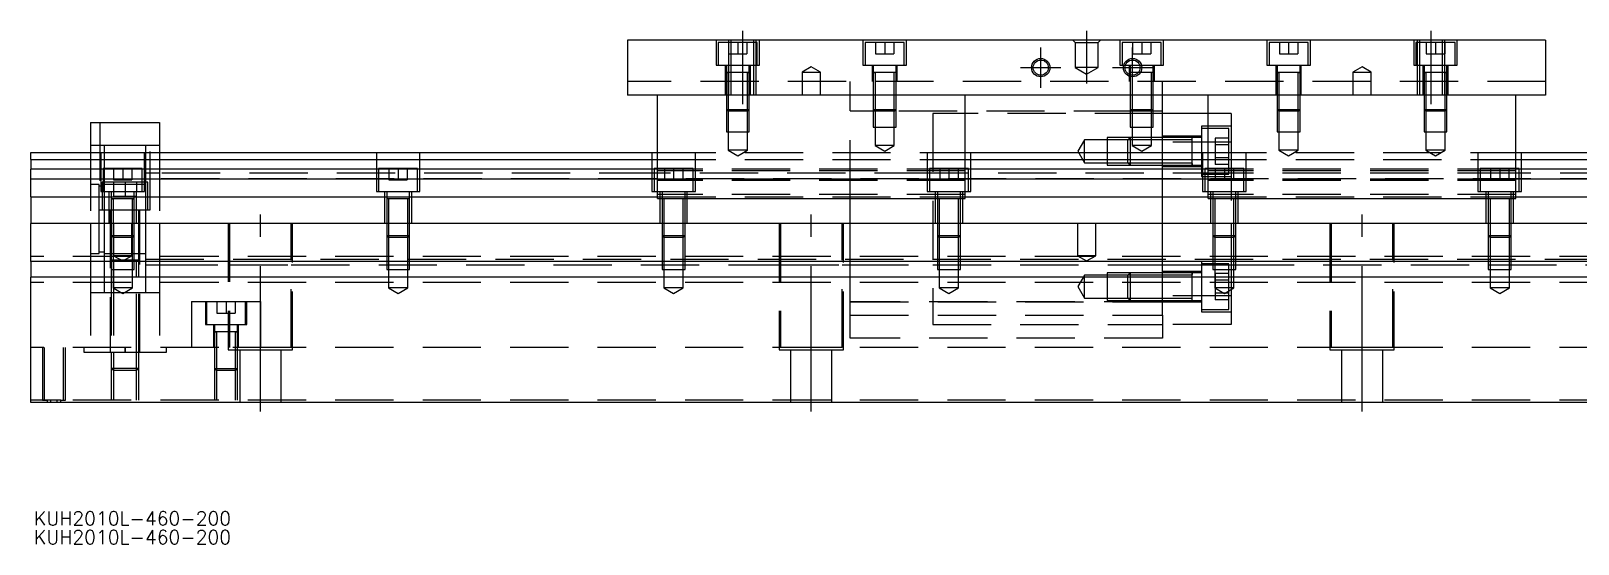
# Model space of a CAD drawing. Extents: x -20 to 686, y -268 to 102.
# Drawn here: x 0 to 337.1, y -267.9 to -156 of the extents above; entities that cross this region are included whole.
import ezdxf

# ---------------------------------------------------------------- set-up
doc = ezdxf.new("R2010")
doc.units = 0
doc.linetypes.add('CENTER', pattern=[50.8, 31.75, -6.35, 6.35, -6.35])
doc.linetypes.add('DASHED', pattern=[19.05, 12.7, -6.35])
doc.layers.get('0').update_dxf_attribs({"linetype": 'CONTINUOUS'})
doc.layers.add('CENTER', color=1, linetype='CENTER')
doc.styles.get("Standard").update_dxf_attribs({"font": 'txt.shx', "height": 3, "bigfont": 'bigfont.shx'})

# ---------------------------------------------------------------- blocks, each defined once
blk = doc.blocks.new('*U2')
at = {"color": 7, "linetype": 'CONTINUOUS'}
blk.add_text('KUH2010L-460-200', height=3, dxfattribs=at).set_placement((0.66, -263.81))
blk = doc.blocks.new('*U3')
at = {"color": 7, "linetype": 'CONTINUOUS'}
blk.add_text('KUH2010L-460-200', height=3, dxfattribs=at).set_placement((0.66, -267.9))

msp = doc.modelspace()

# ---------------------------------------------------------------- linework, layer by layer
at = {"color": 7, "linetype": 'CONTINUOUS'}
for p, q in [((330, -158.03), (130, -158.03)), ((130, -158.03), (130, -170.03)), ((330, -158.03), (330, -170.03)), ((239.9, -165.13), (239.9, -165.676966)), ((241.67033, -165.13), (241.229838, -165.13)), ((239.9, -165.676966), (239.9, -166.027498)), ((330, -170.03), (130, -170.03)), ((136.5, -192.53), (136.5, -170.03)), ((203.5, -192.53), (203.5, -170.03)), ((246.5, -182.53), (246.5, -170.03)), ((256.5, -192.53), (256.5, -170.03)), ((323.5, -192.53), (323.5, -170.03)), ((256.5, -174.03), (246.5, -174.03)), ((13, -176.03), (13, -182.53)), ((13, -176.03), (28, -176.03)), ((28, -176.03), (28, -182.53)), ((0, -184.069608), (0, -182.53)), ((0, -182.53), (136.5, -182.53)), ((0, -184.069608), (0, -186.15154)), ((0, -184.069608), (136.5, -184.069608)), ((203.5, -182.53), (256.5, -182.53)), ((203.5, -184.069608), (256.5, -184.069608)), ((323.5, -182.53), (460, -182.53)), ((323.5, -184.069608), (460, -184.069608)), ((136.5, -186.15154), (0, -186.15154)), ((0, -188.366666), (0, -186.15154)), ((0, -192.211934), (0, -188.366666)), ((136.5, -188.366666), (0, -188.366666)), ((256.5, -186.15154), (203.5, -186.15154)), ((256.5, -188.366666), (203.5, -188.366666)), ((460, -186.15154), (323.5, -186.15154)), ((460, -188.366666), (323.5, -188.366666)), ((0, -192.211934), (0, -198.03)), ((0, -192.211934), (136.5, -192.211934)), ((136.5, -192.53), (203.5, -192.53)), ((203.5, -192.211934), (256.5, -192.211934)), ((256.5, -192.53), (323.5, -192.53)), ((323.5, -192.211934), (460, -192.211934)), ((460, -198.03), (0, -198.03)), ((0, -206.33), (0, -198.03)), ((460, -206.33), (0, -206.33)), ((0, -206.33), (0, -209.73)), ((18, -208.03), (18, -209.73)), ((23, -209.73), (23, -206.33)), ((460, -209.73), (0, -209.73)), ((0, -237.03), (0, -209.73)), ((460, -237.03), (0, -237.03))]:
    msp.add_line(p, q, dxfattribs=at)
at = {"color": 3, "linetype": 'DASHED'}
for p, q in [((149.25, -158.03), (149.25, -163.53)), ((152.000006, -158.03), (152.000006, -170.03)), ((152.5, -158.03), (152.5, -170.03)), ((157.5, -170.03), (157.5, -158.03)), ((157.999994, -170.03), (157.999994, -158.03)), ((158.75, -163.53), (158.75, -158.03)), ((181.25, -158.03), (181.25, -163.53)), ((190.75, -163.53), (190.75, -158.03)), ((227.5, -158.53), (227, -158.03)), ((232.5, -158.53), (233, -158.03)), ((237.25, -158.03), (237.25, -163.53)), ((246.75, -163.53), (246.75, -158.03)), ((269.25, -158.03), (269.25, -163.53)), ((278.75, -163.53), (278.75, -158.03)), ((301.25, -158.03), (301.25, -163.53)), ((302.000006, -158.03), (302.000006, -170.03)), ((302.5, -158.03), (302.5, -170.03)), ((307.5, -170.03), (307.5, -158.03)), ((307.999994, -170.03), (307.999994, -158.03)), ((310.75, -163.53), (310.75, -158.03)), ((158.25, -158.53), (149.75, -158.53)), ((149.75, -158.53), (149.75, -163.53)), ((152, -158.53), (152, -161.03)), ((152, -161.03), (154, -161.03)), ((154, -158.53), (154, -161.03)), ((154, -161.03), (156, -161.03)), ((156, -158.53), (156, -161.03)), ((158.25, -163.53), (158.25, -158.53)), ((182.999994, -158.53), (181.75, -158.53)), ((181.75, -158.53), (181.75, -163.53)), ((190.25, -158.53), (182.999994, -158.53)), ((184, -158.53), (184, -161.03)), ((184, -161.03), (186, -161.03)), ((186, -158.53), (186, -161.03)), ((186, -161.03), (188, -161.03)), ((188, -158.53), (188, -161.03)), ((190.25, -163.53), (190.25, -158.53)), ((227.5, -158.53), (227.5, -164.03)), ((227.5, -158.53), (232.5, -158.53)), ((232.5, -164.03), (232.5, -158.53)), ((246.25, -158.53), (237.75, -158.53)), ((237.75, -158.53), (237.75, -163.53)), ((240, -158.53), (240, -161.03)), ((240, -161.03), (242, -161.03)), ((242, -158.53), (242, -161.03)), ((242, -161.03), (244, -161.03)), ((244, -158.53), (244, -161.03)), ((246.25, -163.53), (246.25, -158.53)), ((278.25, -158.53), (269.75, -158.53)), ((269.75, -158.53), (269.75, -163.53)), ((272, -158.53), (272, -161.03)), ((272, -161.03), (274, -161.03)), ((274, -158.53), (274, -161.03)), ((274, -161.03), (276, -161.03)), ((276, -158.53), (276, -161.03)), ((278.25, -163.53), (278.25, -158.53)), ((310.25, -158.53), (301.75, -158.53)), ((301.75, -158.53), (301.75, -163.53)), ((304, -158.53), (304, -161.03)), ((304, -161.03), (306, -161.03)), ((306, -158.53), (306, -161.03)), ((306, -161.03), (308, -161.03)), ((308, -158.53), (308, -161.03)), ((310.25, -163.53), (310.25, -158.53)), ((149.25, -163.53), (158.75, -163.53)), ((151.25, -163.53), (151.25, -170.03)), ((151.5, -163.53), (151.5, -165.13)), ((151.5, -165.125), (151.5, -165.13)), ((151.5, -165.13), (151.757448, -165.13)), ((151.757468, -165.13), (151.5, -165.13)), ((151.5, -165.13), (151.5, -165.135)), ((151.5, -165.13), (151.5, -170.02998)), ((156.242552, -165.13), (151.757468, -165.13)), ((151.9, -165.13), (151.9, -170.02998)), ((156.1, -170.02998), (156.1, -165.13)), ((156.5, -165.13), (156.242552, -165.13)), ((156.242602, -165.13), (156.5, -165.13)), ((156.5, -165.13), (156.5, -163.53)), ((156.5, -165.13), (156.5, -165.125)), ((156.5, -165.135), (156.5, -165.13)), ((156.5, -170.02998), (156.5, -165.13)), ((156.75, -170.03), (156.75, -163.53)), ((170, -163.8753), (168, -165.03)), ((168, -165.03), (170, -165.03)), ((168, -165.03), (168, -170.03)), ((172, -165.03), (170, -163.8753)), ((170, -165.03), (172, -165.03)), ((172, -170.03), (172, -165.03)), ((181.25, -163.53), (190.75, -163.53)), ((183.25, -163.53), (183.25, -167.03)), ((183.5, -163.53), (183.5, -165.13)), ((183.5, -165.125), (183.5, -165.13)), ((183.5, -165.13), (183.757448, -165.13)), ((183.757468, -165.13), (183.5, -165.13)), ((183.5, -165.13), (183.5, -165.135)), ((183.5, -165.13), (183.5, -167.02998)), ((188.5, -165.13), (183.757468, -165.13)), ((183.9, -165.13), (183.9, -167.02998)), ((188.1, -167.02998), (188.1, -165.13)), ((188.5, -165.13), (188.5, -163.53)), ((188.5, -165.13), (188.5, -165.125)), ((188.5, -165.135), (188.5, -165.13)), ((188.5, -167.02998), (188.5, -165.13)), ((188.75, -167.03), (188.75, -163.53)), ((232.5, -164.03), (227.5, -164.03)), ((227.5, -164.03), (230, -165.473376)), ((230, -165.473376), (232.5, -164.03)), ((237.25, -163.53), (246.75, -163.53)), ((239.25, -163.53), (239.25, -167.03)), ((239.5, -163.53), (239.5, -165.13)), ((239.5, -165.125), (239.5, -165.13)), ((239.757468, -165.13), (239.5, -165.13)), ((239.5, -165.13), (239.5, -165.135)), ((239.5, -165.13), (239.5, -165.602418)), ((241.229562, -165.13), (239.757468, -165.13)), ((241.669968, -165.13), (241.229562, -165.13)), ((244.242552, -165.13), (241.669968, -165.13)), ((244.1, -167.02998), (244.1, -165.13)), ((244.5, -165.13), (244.242552, -165.13)), ((244.5, -165.13), (244.5, -163.53)), ((244.5, -165.13), (244.5, -165.125)), ((244.5, -165.135), (244.5, -165.13)), ((244.5, -167.02998), (244.5, -165.13)), ((244.75, -167.03), (244.75, -163.53)), ((269.25, -163.53), (278.75, -163.53)), ((271.25, -163.53), (271.25, -170.03)), ((271.5, -163.53), (271.5, -165.13)), ((271.5, -165.125), (271.5, -165.13)), ((271.5, -165.13), (271.757448, -165.13)), ((271.757468, -165.13), (271.5, -165.13)), ((271.5, -165.13), (271.5, -165.135)), ((271.5, -165.13), (271.5, -170.02998)), ((276.242552, -165.13), (271.757468, -165.13)), ((271.9, -165.13), (271.9, -170.02998)), ((276.1, -170.02998), (276.1, -165.13)), ((276.5, -165.13), (276.242552, -165.13)), ((276.242602, -165.13), (276.5, -165.13)), ((276.5, -165.13), (276.5, -163.53)), ((276.5, -165.13), (276.5, -165.125)), ((276.5, -165.135), (276.5, -165.13)), ((276.5, -170.02998), (276.5, -165.13)), ((276.75, -170.03), (276.75, -163.53)), ((290, -163.8753), (288, -165.03)), ((288, -165.03), (290, -165.03)), ((288, -165.03), (288, -170.03)), ((292, -165.03), (290, -163.8753)), ((290, -165.03), (292, -165.03)), ((292, -170.03), (292, -165.03)), ((301.25, -163.53), (310.75, -163.53)), ((303.25, -163.53), (303.25, -170.03)), ((303.5, -163.53), (303.5, -165.13)), ((303.5, -165.125), (303.5, -165.13)), ((303.5, -165.13), (303.757448, -165.13)), ((303.757468, -165.13), (303.5, -165.13)), ((303.5, -165.13), (303.5, -165.135)), ((303.5, -165.13), (303.5, -170.02998)), ((308.242552, -165.13), (303.757468, -165.13)), ((303.9, -165.13), (303.9, -170.02998)), ((308.1, -170.02998), (308.1, -165.13)), ((308.5, -165.13), (308.242552, -165.13)), ((308.242602, -165.13), (308.5, -165.13)), ((308.5, -165.13), (308.5, -163.53)), ((308.5, -165.13), (308.5, -165.125)), ((308.5, -165.135), (308.5, -165.13)), ((308.5, -170.02998), (308.5, -165.13)), ((308.75, -170.03), (308.75, -163.53)), ((330, -167.03), (130, -167.03)), ((178.5, -170.03), (178.5, -167.03)), ((183.5, -167.03), (183.5, -173.13)), ((183.500006, -167.03), (183.500006, -173.13)), ((183.9, -167.03), (183.9, -173.53)), ((188.1, -173.53), (188.1, -167.03)), ((188.499994, -173.13), (188.499994, -167.03)), ((188.5, -173.13), (188.5, -167.03)), ((239.5, -165.602418), (239.5, -165.966492)), ((239.5, -165.966492), (239.5, -167.02998)), ((239.5, -167.03), (239.5, -173.13)), ((239.500006, -167.03), (239.500006, -173.13)), ((239.9, -166.027498), (239.9, -167.02998)), ((239.9, -167.03), (239.9, -173.53)), ((244.1, -170.03), (244.1, -167.03)), ((244.499994, -170.03), (244.499994, -167.03)), ((244.5, -170.03), (244.5, -167.03)), ((246.5, -170.03), (246.5, -167.03)), ((151.5, -170.03), (151.5, -173.13)), ((151.500006, -170.03), (151.500006, -173.130006)), ((151.9, -170.03), (151.9, -173.53)), ((156.1, -173.53), (156.1, -170.03)), ((156.499994, -173.130006), (156.499994, -170.03)), ((156.5, -173.13), (156.5, -170.03)), ((178.5, -192.53), (178.5, -170.03)), ((244.1, -173.53), (244.1, -170.03)), ((244.499994, -173.130006), (244.499994, -170.03)), ((244.5, -173.13), (244.5, -170.03)), ((271.5, -170.03), (271.5, -173.13)), ((271.500006, -170.03), (271.500006, -173.130006)), ((271.9, -170.03), (271.9, -173.53)), ((276.1, -173.53), (276.1, -170.03)), ((276.499994, -173.130006), (276.499994, -170.03)), ((276.5, -173.13), (276.5, -170.03)), ((303.5, -170.03), (303.5, -173.13)), ((303.500006, -170.03), (303.500006, -173.130006)), ((303.9, -170.03), (303.9, -173.53)), ((308.1, -173.53), (308.1, -170.03)), ((308.499994, -173.130006), (308.499994, -170.03)), ((308.5, -173.13), (308.5, -170.03)), ((151.5, -173.13), (156.5, -173.13)), ((151.5, -173.13), (151.9, -173.53)), ((151.500006, -173.13002), (151.500006, -178.03)), ((156.1, -173.53), (151.9, -173.53)), ((151.9, -173.53002), (151.9, -178.03)), ((156.1, -173.53), (156.5, -173.13)), ((156.1, -178.03), (156.1, -173.53002)), ((156.499994, -178.03), (156.499994, -173.13002)), ((183.9, -173.53), (178.5, -173.53)), ((183.5, -173.13), (188.5, -173.13)), ((183.5, -173.13), (183.9, -173.53)), ((183.500006, -173.13002), (183.500006, -177.03)), ((188.1, -173.53), (183.9, -173.53)), ((183.9, -173.53002), (183.9, -177.03)), ((188.1, -173.53), (188.5, -173.13)), ((239.9, -173.53), (188.1, -173.53)), ((188.1, -177.03), (188.1, -173.53002)), ((188.499994, -177.03), (188.499994, -173.13002)), ((196.5, -174.03), (196.5, -220.03)), ((244.499994, -174.03), (196.5, -174.03)), ((239.5, -173.13), (244.5, -173.13)), ((239.5, -173.13), (239.9, -173.53)), ((239.500006, -173.13002), (239.500006, -177.03)), ((244.1, -173.53), (239.9, -173.53)), ((239.9, -173.53002), (239.9, -177.03)), ((244.1, -173.53), (244.5, -173.13)), ((246.5, -173.53), (244.1, -173.53)), ((244.1, -177.03), (244.1, -173.53002)), ((244.499994, -177.03), (244.499994, -173.13002)), ((246.5, -174.03), (244.499994, -174.03)), ((261.5, -174.03), (256.5, -174.03)), ((261.5, -174.03), (261.5, -180.2968)), ((271.5, -173.13), (276.5, -173.13)), ((271.5, -173.13), (271.9, -173.53)), ((271.500006, -173.13002), (271.500006, -178.03)), ((276.1, -173.53), (271.9, -173.53)), ((271.9, -173.53002), (271.9, -178.03)), ((276.1, -173.53), (276.5, -173.13)), ((276.1, -178.03), (276.1, -173.53002)), ((276.499994, -178.03), (276.499994, -173.13002)), ((303.5, -173.13), (308.5, -173.13)), ((303.5, -173.13), (303.9, -173.53)), ((303.500006, -173.13002), (303.500006, -178.03)), ((308.1, -173.53), (303.9, -173.53)), ((303.9, -173.53002), (303.9, -178.03)), ((308.1, -173.53), (308.5, -173.13)), ((308.1, -178.03), (308.1, -173.53002)), ((308.499994, -178.03), (308.499994, -173.13002)), ((15, -176.03), (15, -195.03)), ((26, -195.03), (26, -176.03)), ((151.500006, -178.03), (156.499994, -178.03)), ((151.9, -178.03), (151.9, -182.03)), ((156.1, -182.03), (156.1, -178.03)), ((183.500006, -177.03), (188.499994, -177.03)), ((183.9, -177.03), (183.9, -181.03)), ((188.1, -181.03), (188.1, -177.03)), ((239.500006, -177.03), (244.499994, -177.03)), ((239.9, -177.03), (239.9, -181.03)), ((244.1, -181.03), (244.1, -177.03)), ((255, -176.78), (255, -187.78)), ((261.5, -176.78), (255, -176.78)), ((257.499994, -177.28), (255, -177.28)), ((261, -177.28), (257.499994, -177.28)), ((261, -187.28), (261, -177.28)), ((271.500006, -178.03), (276.499994, -178.03)), ((271.9, -178.03), (271.9, -182.03)), ((276.1, -182.03), (276.1, -178.03)), ((303.500006, -178.03), (308.499994, -178.03)), ((303.9, -178.03), (303.9, -182.03)), ((308.1, -182.03), (308.1, -178.03)), ((16, -181.03), (13, -181.03)), ((16, -182.53), (16, -181.03)), ((25, -181.03), (16, -181.03)), ((25, -182.53), (25, -181.03)), ((28, -181.03), (25, -181.03)), ((188.1, -181.03), (183.9, -181.03)), ((183.9, -181.03), (186, -182.242436)), ((186, -182.242436), (188.1, -181.03)), ((229.5, -179.78), (228.056624, -182.28)), ((229.5, -184.78), (229.5, -179.78)), ((234.5, -179.78), (229.5, -179.78)), ((234.5, -179.280006), (234.5, -185.279994)), ((239.49998, -179.280006), (234.5, -179.280006)), ((238.99998, -179.78), (234.5, -179.78)), ((239.5, -179.28), (239, -179.78)), ((239, -184.78), (239, -179.78)), ((246.5, -179.78), (239, -179.78)), ((239.5, -179.28), (239.5, -185.28)), ((246.5, -179.28), (239.5, -179.28)), ((246.5, -179.280006), (239.5, -179.280006)), ((244.1, -181.03), (239.9, -181.03)), ((239.9, -181.03), (242, -182.242436)), ((242, -182.242436), (244.1, -181.03)), ((255, -178.98), (246.5, -178.98)), ((261.5, -180.2968), (246.5, -180.2968)), ((253.005, -179.28), (246.50002, -179.28)), ((253, -179.78), (246.50002, -179.78)), ((255, -179.28), (252.995, -179.28)), ((253, -179.78), (253, -179.279994)), ((253, -182.28), (253, -179.279994)), ((253, -185.280006), (253, -179.279994)), ((253, -184.78), (253, -179.78)), ((258, -179.393248), (258, -180.836624)), ((261, -179.393248), (258, -179.393248)), ((261, -180.836624), (258, -180.836624)), ((258, -180.836624), (258, -183.723376)), ((261.5, -180.2968), (261.5, -198.03)), ((13, -182.53), (13, -198.03)), ((15.25, -182.53), (15.25, -191.03)), ((16, -186.03), (16, -182.53)), ((24.75, -191.03), (24.75, -182.53)), ((25, -189.03), (25, -182.53)), ((28, -182.53), (28, -198.03)), ((75.25, -182.53), (75.25, -191.03)), ((84.75, -191.03), (84.75, -182.53)), ((135.25, -182.53), (135.25, -191.03)), ((136.5, -182.53), (203.5, -182.53)), ((136.5, -184.069608), (203.5, -184.069608)), ((144.75, -191.03), (144.75, -182.53)), ((156.1, -182.03), (151.9, -182.03)), ((151.9, -182.03), (154, -183.242436)), ((154, -183.242436), (156.1, -182.03)), ((195.25, -182.53), (195.25, -191.03)), ((204.75, -191.03), (204.75, -182.53)), ((228.056624, -182.28), (229.5, -184.78)), ((229.5, -184.78), (234.5, -184.78)), ((234.5, -184.78), (238.99998, -184.78)), ((234.5, -185.279994), (239.49998, -185.279994)), ((239, -184.78), (239.5, -185.28)), ((239, -184.78), (246.5, -184.78)), ((239.5, -185.279994), (246.5, -185.279994)), ((239.5, -185.28), (246.5, -185.28)), ((246.5, -192.53), (246.5, -182.53)), ((246.50002, -184.78), (253, -184.78)), ((246.50002, -185.28), (253.005, -185.28)), ((252.995, -185.28), (255, -185.28)), ((253, -184.930204), (253, -182.031394)), ((253, -185.280006), (253, -184.78)), ((253, -185.28), (253, -184.930204)), ((253, -184.930204), (253, -185.28)), ((255.25, -182.53), (255.25, -191.03)), ((256.5, -182.53), (323.5, -182.53)), ((256.5, -184.069608), (323.5, -184.069608)), ((261, -183.723376), (258, -183.723376)), ((258, -183.723376), (258, -185.166752)), ((261, -185.166752), (258, -185.166752)), ((264.75, -191.03), (264.75, -182.53)), ((276.1, -182.03), (271.9, -182.03)), ((271.9, -182.03), (274, -183.242436)), ((274, -183.242436), (276.1, -182.03)), ((308.1, -182.03), (303.9, -182.03)), ((303.9, -182.03), (306, -183.242436)), ((306, -183.242436), (308.1, -182.03)), ((315.25, -182.53), (315.25, -191.03)), ((324.75, -191.03), (324.75, -182.53)), ((24.25, -186.03), (15.75, -186.03)), ((15.75, -186.03), (15.75, -191.03)), ((16, -189.03), (16, -186.03)), ((18, -186.03), (18, -188.53)), ((18, -188.53), (20, -188.53)), ((20, -186.03), (20, -188.53)), ((20, -188.53), (22, -188.53)), ((22, -186.03), (22, -188.53)), ((24.25, -191.03), (24.25, -186.03)), ((28, -187.03), (25, -187.03)), ((403, -188.28), (25, -188.28)), ((136.5, -187.03), (28, -187.03)), ((84.25, -186.03), (75.75, -186.03)), ((75.75, -186.03), (75.75, -191.03)), ((78, -186.03), (78, -188.53)), ((78, -188.53), (80, -188.53)), ((80, -186.03), (80, -188.53)), ((80, -188.53), (82, -188.53)), ((82, -186.03), (82, -188.53)), ((84.25, -191.03), (84.25, -186.03)), ((144.25, -186.03), (135.75, -186.03)), ((135.75, -186.03), (135.75, -191.03)), ((203.5, -186.15154), (136.5, -186.15154)), ((203.5, -186.55668), (136.5, -186.55668)), ((196.49998, -187.03), (136.5, -187.03)), ((203.5, -188.366666), (136.5, -188.366666)), ((203.5, -188.61), (136.5, -188.61)), ((138, -186.03), (138, -188.53)), ((138, -188.53), (140, -188.53)), ((140, -186.03), (140, -188.53)), ((140, -188.53), (142, -188.53)), ((142, -186.03), (142, -188.53)), ((144.25, -191.03), (144.25, -186.03)), ((204.25, -186.03), (195.75, -186.03)), ((195.75, -186.03), (195.75, -191.03)), ((261.5, -187.03), (196.5, -187.03)), ((198, -186.03), (198, -188.53)), ((198, -188.53), (200, -188.53)), ((200, -186.03), (200, -188.53)), ((200, -188.53), (202, -188.53)), ((202, -186.03), (202, -188.53)), ((204.25, -191.03), (204.25, -186.03)), ((246.5, -185.58), (255, -185.58)), ((255, -187.28), (261, -187.28)), ((255, -187.78), (261.5, -187.78)), ((264.25, -186.03), (255.75, -186.03)), ((255.75, -186.03), (255.75, -191.03)), ((323.5, -186.15154), (256.5, -186.15154)), ((323.5, -186.55668), (256.5, -186.55668)), ((323.5, -188.366666), (256.5, -188.366666)), ((323.5, -188.61), (256.5, -188.61)), ((258, -186.03), (258, -188.53)), ((258, -188.53), (260, -188.53)), ((260, -186.03), (260, -188.53)), ((260, -188.53), (262, -188.53)), ((323.5, -187.03), (261.50002, -187.03)), ((262, -186.03), (262, -188.53)), ((264.25, -191.03), (264.25, -186.03)), ((324.25, -186.03), (315.75, -186.03)), ((315.75, -186.03), (315.75, -191.03)), ((318, -186.03), (318, -188.53)), ((318, -188.53), (320, -188.53)), ((320, -186.03), (320, -188.53)), ((320, -188.53), (322, -188.53)), ((322, -186.03), (322, -188.53)), ((403, -187.03), (323.5, -187.03)), ((324.25, -191.03), (324.25, -186.03)), ((14.85, -189.53), (13, -189.53)), ((14.85, -197.03), (14.85, -189.53)), ((15.5, -189.88), (14.85, -189.88)), ((15.25, -191.03), (24.75, -191.03)), ((15.75, -189.03), (15.5, -189.03)), ((15.5, -189.03), (15.5, -195.03)), ((15.75, -189.88), (15.5, -189.88)), ((24.25, -189.03), (15.75, -189.03)), ((16, -189.88), (15.75, -189.88)), ((16, -191.03), (16, -189.03)), ((24.25, -189.53), (16, -189.53)), ((16, -195.03), (16, -191.03)), ((17, -191.03), (17, -198.03)), ((17.5, -191.03), (17.5, -192.63)), ((18, -189.03), (18, -192.03)), ((18, -192.03), (20.5, -192.03)), ((20.5, -189.03), (20.5, -192.03)), ((20.5, -192.03), (23, -192.03)), ((22.5, -192.63), (22.5, -191.03)), ((23, -189.03), (23, -191.03)), ((23, -198.03), (23, -191.03)), ((25.5, -189.03), (24.25, -189.03)), ((25, -189.53), (24.25, -189.53)), ((25, -195.03), (25, -189.03)), ((25.5, -195.03), (25.5, -189.03)), ((75.25, -191.03), (84.75, -191.03)), ((77, -191.03), (77, -198.03)), ((77.5, -191.03), (77.5, -192.63)), ((82.5, -192.63), (82.5, -191.03)), ((83, -198.03), (83, -191.03)), ((135.25, -191.03), (144.75, -191.03)), ((203.5, -191.707372), (136.5, -191.707372)), ((137, -191.03), (137, -198.03)), ((137.5, -191.03), (137.5, -192.63)), ((142.5, -192.63), (142.5, -191.03)), ((143, -198.03), (143, -191.03)), ((195.25, -191.03), (204.75, -191.03)), ((197, -191.03), (197, -198.03)), ((197.5, -191.03), (197.5, -192.63)), ((202.5, -192.63), (202.5, -191.03)), ((203, -198.03), (203, -191.03)), ((255.25, -191.03), (264.75, -191.03)), ((323.5, -191.707372), (256.5, -191.707372)), ((257, -191.03), (257, -198.03)), ((257.5, -191.03), (257.5, -192.63)), ((262.5, -192.63), (262.5, -191.03)), ((263, -198.03), (263, -191.03)), ((315.25, -191.03), (324.75, -191.03)), ((317, -191.03), (317, -198.03)), ((317.5, -191.03), (317.5, -192.63)), ((322.5, -192.63), (322.5, -191.03)), ((323, -198.03), (323, -191.03)), ((15, -195.03), (26, -195.03)), ((16, -197.03), (16, -195.03)), ((17.25, -195.03), (17.25, -226.03)), ((17.5, -192.625), (17.5, -192.63)), ((17.5, -192.63), (17.757448, -192.63)), ((17.757468, -192.63), (17.5, -192.63)), ((17.5, -192.63), (17.5, -192.635)), ((17.5, -192.63), (17.5, -198.02998)), ((22.242552, -192.63), (17.757468, -192.63)), ((17.9, -192.63), (17.9, -198.02998)), ((22.1, -198.02998), (22.1, -192.63)), ((22.5, -192.63), (22.242552, -192.63)), ((22.242602, -192.63), (22.5, -192.63)), ((22.5, -192.63), (22.5, -192.625)), ((22.5, -192.635), (22.5, -192.63)), ((22.5, -198.02998), (22.5, -192.63)), ((23.5, -198.03), (23.5, -195.03)), ((23.75, -226.03), (23.75, -195.03)), ((25, -197.03), (25, -195.03)), ((77.5, -192.625), (77.5, -192.63)), ((77.757468, -192.63), (77.5, -192.63)), ((77.5, -192.63), (77.5, -198.02998)), ((77.5, -192.63), (77.5, -192.635)), ((82.242552, -192.63), (77.757468, -192.63)), ((77.9, -192.63), (77.9, -198.02998)), ((82.1, -198.02998), (82.1, -192.63)), ((82.5, -192.63), (82.242552, -192.63)), ((82.5, -192.63), (82.5, -192.625)), ((82.5, -198.02998), (82.5, -192.63)), ((82.5, -192.635), (82.5, -192.63)), ((136.5, -192.211934), (203.5, -192.211934)), ((137.5, -192.625), (137.5, -192.63)), ((137.757468, -192.63), (137.5, -192.63)), ((137.5, -192.63), (137.5, -198.02998)), ((137.5, -192.63), (137.5, -192.635)), ((142.242552, -192.63), (137.757468, -192.63)), ((137.9, -192.63), (137.9, -198.02998)), ((142.1, -198.02998), (142.1, -192.63)), ((142.5, -192.63), (142.242552, -192.63)), ((142.5, -192.63), (142.5, -192.625)), ((142.5, -198.02998), (142.5, -192.63)), ((142.5, -192.635), (142.5, -192.63)), ((178.5, -198.03), (178.5, -192.53)), ((197.5, -192.625), (197.5, -192.63)), ((197.757468, -192.63), (197.5, -192.63)), ((197.5, -192.63), (197.5, -198.02998)), ((197.5, -192.63), (197.5, -192.635)), ((202.242552, -192.63), (197.757468, -192.63)), ((197.9, -192.63), (197.9, -198.02998)), ((202.1, -198.02998), (202.1, -192.63)), ((202.5, -192.63), (202.242552, -192.63)), ((202.5, -192.63), (202.5, -192.625)), ((202.5, -198.02998), (202.5, -192.63)), ((202.5, -192.635), (202.5, -192.63)), ((246.5, -198.03), (246.5, -192.53)), ((256.5, -192.211934), (323.5, -192.211934)), ((257.5, -192.625), (257.5, -192.63)), ((257.757468, -192.63), (257.5, -192.63)), ((257.5, -192.63), (257.5, -198.02998)), ((257.5, -192.63), (257.5, -192.635)), ((262.242552, -192.63), (257.757468, -192.63)), ((257.9, -192.63), (257.9, -198.02998)), ((262.1, -198.02998), (262.1, -192.63)), ((262.5, -192.63), (262.242552, -192.63)), ((262.5, -192.63), (262.5, -192.625)), ((262.5, -198.02998), (262.5, -192.63)), ((262.5, -192.635), (262.5, -192.63)), ((317.5, -192.625), (317.5, -192.63)), ((317.757468, -192.63), (317.5, -192.63)), ((317.5, -192.63), (317.5, -198.02998)), ((317.5, -192.63), (317.5, -192.635)), ((322.242552, -192.63), (317.757468, -192.63)), ((317.9, -192.63), (317.9, -198.02998)), ((322.1, -198.02998), (322.1, -192.63)), ((322.5, -192.63), (322.242552, -192.63)), ((322.5, -192.63), (322.5, -192.625)), ((322.5, -198.02998), (322.5, -192.63)), ((322.5, -192.635), (322.5, -192.63)), ((13, -198.03), (13, -206.33)), ((14.85, -198.03), (14.85, -197.03)), ((14.85, -204.53), (14.85, -198.03)), ((16, -198.03), (16, -197.03)), ((16, -206.33), (16, -198.03)), ((17.5, -198.03), (17.5, -200.63)), ((17.500006, -198.03), (17.500006, -200.630006)), ((17.9, -198.03), (17.9, -201.03)), ((18, -198.03), (18, -205.03)), ((22, -205.03), (22, -198.03)), ((22.1, -201.03), (22.1, -198.03)), ((22.499994, -200.630006), (22.499994, -198.03)), ((22.5, -200.63), (22.5, -198.03)), ((23.5, -206.03), (23.5, -198.03)), ((25, -198.03), (25, -197.03)), ((25, -206.33), (25, -198.03)), ((28, -198.03), (28, -206.33)), ((43, -198.03), (43, -225.53)), ((43.291796, -198.03), (43.291796, -225.03)), ((56.708204, -225.03), (56.708204, -198.03)), ((57, -225.53), (57, -198.03)), ((77.5, -198.03), (77.5, -200.63)), ((77.500006, -198.03), (77.500006, -200.630006)), ((77.9, -198.03), (77.9, -201.03)), ((82.1, -201.03), (82.1, -198.03)), ((82.499994, -200.630006), (82.499994, -198.03)), ((82.5, -200.63), (82.5, -198.03)), ((137.5, -198.03), (137.5, -200.63)), ((137.500006, -198.03), (137.500006, -200.630006)), ((137.9, -198.03), (137.9, -201.03)), ((142.1, -201.03), (142.1, -198.03)), ((142.499994, -200.630006), (142.499994, -198.03)), ((142.5, -200.63), (142.5, -198.03)), ((163, -198.03), (163, -225.53)), ((163.291796, -198.03), (163.291796, -225.03)), ((176.708204, -225.03), (176.708204, -198.03)), ((177, -225.53), (177, -198.03)), ((178.5, -206.33), (178.5, -198.03)), ((197.5, -198.03), (197.5, -200.63)), ((197.500006, -198.03), (197.500006, -200.630006)), ((197.9, -198.03), (197.9, -201.03)), ((202.1, -201.03), (202.1, -198.03)), ((202.499994, -200.630006), (202.499994, -198.03)), ((202.5, -200.63), (202.5, -198.03)), ((228, -198.03), (228, -205.03)), ((232, -205.03), (232, -198.03)), ((246.5, -206.33), (246.5, -198.03)), ((257.5, -198.03), (257.5, -200.63)), ((257.500006, -198.03), (257.500006, -200.630006)), ((257.9, -198.03), (257.9, -201.03)), ((261.5, -198.03), (261.5, -201.03)), ((262.1, -201.03), (262.1, -198.03)), ((262.499994, -200.630006), (262.499994, -198.03)), ((262.5, -200.63), (262.5, -198.03)), ((283, -198.03), (283, -225.53)), ((283.291796, -198.03), (283.291796, -225.03)), ((296.708204, -225.03), (296.708204, -198.03)), ((297, -225.53), (297, -198.03)), ((317.5, -198.03), (317.5, -200.63)), ((317.500006, -198.03), (317.500006, -200.630006)), ((317.9, -198.03), (317.9, -201.03)), ((322.1, -201.03), (322.1, -198.03)), ((322.499994, -200.630006), (322.499994, -198.03)), ((322.5, -200.63), (322.5, -198.03)), ((17.5, -200.63), (22.5, -200.63)), ((17.5, -200.63), (17.9, -201.03)), ((17.500006, -200.63002), (17.500006, -206.33)), ((22.1, -201.03), (17.9, -201.03)), ((17.9, -201.03002), (17.9, -208.03)), ((22.1, -201.03), (22.5, -200.63)), ((22.1, -208.03), (22.1, -201.03002)), ((22.499994, -206.33), (22.499994, -200.63002)), ((77.5, -200.63), (82.5, -200.63)), ((77.5, -200.63), (77.9, -201.03)), ((77.500006, -200.63002), (77.500006, -206.33)), ((82.1, -201.03), (77.9, -201.03)), ((77.9, -201.03002), (77.9, -208.03)), ((82.1, -201.03), (82.5, -200.63)), ((82.1, -208.03), (82.1, -201.03002)), ((82.499994, -206.33), (82.499994, -200.63002)), ((137.5, -200.63), (142.5, -200.63)), ((137.5, -200.63), (137.9, -201.03)), ((137.500006, -200.63002), (137.500006, -206.33)), ((142.1, -201.03), (137.9, -201.03)), ((137.9, -201.03002), (137.9, -208.03)), ((142.1, -201.03), (142.5, -200.63)), ((142.1, -208.03), (142.1, -201.03002)), ((142.499994, -206.33), (142.499994, -200.63002)), ((197.5, -200.63), (202.5, -200.63)), ((197.5, -200.63), (197.9, -201.03)), ((197.500006, -200.63002), (197.500006, -206.33)), ((202.1, -201.03), (197.9, -201.03)), ((197.9, -201.03002), (197.9, -208.03)), ((202.1, -201.03), (202.5, -200.63)), ((202.1, -208.03), (202.1, -201.03002)), ((202.499994, -206.33), (202.499994, -200.63002)), ((257.5, -200.63), (262.5, -200.63)), ((257.5, -200.63), (257.9, -201.03)), ((257.500006, -200.63002), (257.500006, -206.33)), ((262.1, -201.03), (257.9, -201.03)), ((257.9, -201.03002), (257.9, -208.03)), ((261.5, -201.03), (261.5, -206.33)), ((262.1, -201.03), (262.5, -200.63)), ((262.1, -208.03), (262.1, -201.03002)), ((262.499994, -206.33), (262.499994, -200.63002)), ((317.5, -200.63), (322.5, -200.63)), ((317.5, -200.63), (317.9, -201.03)), ((317.500006, -200.63002), (317.500006, -206.33)), ((322.1, -201.03), (317.9, -201.03)), ((317.9, -201.03002), (317.9, -208.03)), ((322.1, -201.03), (322.5, -200.63)), ((322.1, -208.03), (322.1, -201.03002)), ((322.499994, -206.33), (322.499994, -200.63002)), ((460, -205.18), (0, -205.18)), ((13, -204.53), (14.85, -204.53)), ((14.85, -204.18), (16, -204.18)), ((16, -204.53), (17.5, -204.53)), ((17.5, -204.53), (22.499994, -204.53)), ((22, -205.03), (18, -205.03)), ((18, -205.03), (20, -206.1847)), ((20, -206.1847), (22, -205.03)), ((22.499994, -204.53), (23.5, -204.53)), ((23.5, -204.53), (25, -204.53)), ((232, -205.03), (228, -205.03)), ((228, -205.03), (230, -206.1847)), ((230, -206.1847), (232, -205.03)), ((13, -206.33), (13, -209.73)), ((16, -209.73), (16, -206.33)), ((23.500006, -206.03), (17.499994, -206.03)), ((22.499994, -206.03), (17.499994, -206.03)), ((17.5, -206.03), (17.84965, -206.03)), ((17.849602, -206.03), (17.5, -206.03)), ((17.5, -208.03002), (17.5, -209.73)), ((17.500006, -206.33), (17.500006, -208.03)), ((17.500006, -208.03), (22.499994, -208.03)), ((22.500266, -206.03), (17.849602, -206.03)), ((17.9, -208.03), (17.9, -212.03)), ((18, -206.03), (18, -206.33)), ((18, -206.33), (18, -208.03)), ((22.1, -212.03), (22.1, -208.03)), ((23.500006, -206.03), (22.499994, -206.03)), ((22.499994, -208.03), (22.499994, -206.33)), ((23.15035, -206.03), (22.500266, -206.03)), ((23, -206.33), (23, -206.03)), ((23.150204, -206.03), (23.5, -206.03)), ((23.5, -206.03), (23.15035, -206.03)), ((23.5, -206.03), (23.5, -206.025)), ((23.5, -206.035), (23.5, -206.03)), ((23.5, -206.33), (23.5, -206.03)), ((23.5, -209.73), (23.5, -206.33)), ((25, -205.78), (403, -205.78)), ((25, -209.73), (25, -206.33)), ((25, -207.03), (28, -207.03)), ((28, -206.33), (28, -209.73)), ((28, -207.03), (43.291796, -207.03)), ((43.291796, -207.03), (56.708204, -207.03)), ((56.708204, -207.03), (163.291796, -207.03)), ((77.500006, -206.33), (77.500006, -208.03)), ((77.500006, -207.03), (82.499994, -207.03)), ((77.500006, -208.03), (82.499994, -208.03)), ((77.9, -208.03), (77.9, -212.03)), ((82.1, -212.03), (82.1, -208.03)), ((82.499994, -208.03), (82.499994, -206.33)), ((137.500006, -206.33), (137.500006, -208.03)), ((137.500006, -207.03), (142.499994, -207.03)), ((137.500006, -208.03), (142.499994, -208.03)), ((137.9, -208.03), (137.9, -212.03)), ((142.1, -212.03), (142.1, -208.03)), ((142.499994, -208.03), (142.499994, -206.33)), ((163.291796, -207.03), (176.708204, -207.03)), ((176.708204, -207.03), (178.5, -207.03)), ((178.5, -209.73), (178.5, -206.33)), ((178.5, -207.03), (196.49998, -207.03)), ((196.5, -207.029994), (246.5, -207.029994)), ((196.5, -207.03), (246.5, -207.03)), ((197.500006, -206.33), (197.500006, -208.03)), ((197.500006, -207.03), (202.499994, -207.03)), ((197.500006, -208.03), (202.499994, -208.03)), ((197.9, -208.03), (197.9, -212.03)), ((202.1, -212.03), (202.1, -208.03)), ((202.499994, -208.03), (202.499994, -206.33)), ((234.5, -208.780006), (234.5, -214.779994)), ((239.49998, -208.780006), (234.5, -208.780006)), ((239.5, -208.78), (239, -209.28)), ((239.5, -208.78), (239.5, -214.78)), ((246.5, -208.78), (239.5, -208.78)), ((246.5, -208.780006), (239.5, -208.780006)), ((246.5, -209.73), (246.5, -206.33)), ((246.5, -207.029994), (255, -207.029994)), ((246.5, -207.03), (255, -207.03)), ((255, -208.48), (246.5, -208.48)), ((253.005, -208.78), (246.50002, -208.78)), ((255, -208.78), (252.995, -208.78)), ((253, -208.78), (253, -209.12965)), ((253, -209.129602), (253, -208.78)), ((253, -208.78), (253, -209.12965)), ((253, -209.129602), (253, -208.78)), ((255, -206.28), (255, -217.28)), ((261.5, -206.28), (255, -206.28)), ((257.500006, -206.78), (255, -206.78)), ((255, -207.029994), (257.500006, -207.029994)), ((255, -207.03), (257.500006, -207.03)), ((257.500006, -206.33), (257.500006, -208.03)), ((261, -206.78), (257.500006, -206.78)), ((257.500006, -207.029994), (261, -207.029994)), ((257.500006, -207.03), (261, -207.03)), ((257.500006, -207.03), (262.499994, -207.03)), ((257.500006, -208.03), (262.499994, -208.03)), ((257.9, -208.03), (257.9, -212.03)), ((258, -208.893248), (258, -210.336624)), ((261, -208.893248), (258, -208.893248)), ((261, -208.03), (261, -206.78)), ((261, -207.029994), (261.5, -207.029994)), ((261, -207.03), (261.5, -207.03)), ((261, -209.73), (261, -208.03)), ((261.5, -206.33), (261.5, -208.03)), ((261.5, -208.03), (261.5, -209.73)), ((261.50002, -207.03), (262.499994, -207.03)), ((262.1, -212.03), (262.1, -208.03)), ((262.499994, -208.03), (262.499994, -206.33)), ((262.499994, -207.03), (403.005, -207.03)), ((317.500006, -206.33), (317.500006, -208.03)), ((317.500006, -207.03), (322.499994, -207.03)), ((317.500006, -208.03), (322.499994, -208.03)), ((317.9, -208.03), (317.9, -212.03)), ((322.1, -212.03), (322.1, -208.03)), ((322.499994, -208.03), (322.499994, -206.33)), ((460, -210.88), (0, -210.88)), ((13, -209.73), (13, -226.03)), ((16, -213.03), (16, -209.73)), ((17.5, -209.73), (17.5, -226.02998)), ((22.1, -212.03), (17.9, -212.03)), ((17.9, -212.03), (20, -213.242436)), ((18, -209.73), (18, -226.02998)), ((20, -213.242436), (22.1, -212.03)), ((23, -226.02998), (23, -209.73)), ((23.5, -226.02998), (23.5, -209.73)), ((25, -213.03), (25, -209.73)), ((28, -209.73), (28, -226.03)), ((82.1, -212.03), (77.9, -212.03)), ((77.9, -212.03), (80, -213.242436)), ((80, -213.242436), (82.1, -212.03)), ((142.1, -212.03), (137.9, -212.03)), ((137.9, -212.03), (140, -213.242436)), ((140, -213.242436), (142.1, -212.03)), ((178.5, -218.03), (178.5, -209.73)), ((202.1, -212.03), (197.9, -212.03)), ((197.9, -212.03), (200, -213.242436)), ((200, -213.242436), (202.1, -212.03)), ((229.5, -209.28), (228.056624, -211.78)), ((228.056624, -211.78), (229.5, -214.28)), ((229.5, -214.28), (229.5, -209.28)), ((234.5, -209.28), (229.5, -209.28)), ((238.99998, -209.28), (234.5, -209.28)), ((239, -214.28), (239, -209.28)), ((246.5, -209.28), (239, -209.28)), ((246.5, -218.03), (246.5, -209.73)), ((253, -209.28), (246.50002, -209.28)), ((253, -209.72965), (253, -209.129602)), ((253, -209.73), (253, -209.28)), ((253, -211.61996), (253, -209.72965)), ((253, -214.430204), (253, -211.61996)), ((262.1, -212.03), (257.9, -212.03)), ((257.9, -212.03), (260, -213.242436)), ((261, -210.336624), (258, -210.336624)), ((258, -210.336624), (258, -213.223376)), ((260, -213.242436), (262.1, -212.03)), ((261, -216.78), (261, -209.73)), ((261.5, -209.73), (261.5, -213.7632)), ((322.1, -212.03), (317.9, -212.03)), ((317.9, -212.03), (320, -213.242436)), ((320, -213.242436), (322.1, -212.03)), ((13, -213.03), (16, -213.03)), ((16, -213.03), (17.5, -213.03)), ((17.5, -213.03), (18, -213.03)), ((18, -213.03), (23, -213.03)), ((23, -213.03), (23.5, -213.03)), ((23.5, -213.03), (25, -213.03)), ((25, -213.03), (28, -213.03)), ((35, -215.03), (43.291796, -215.03)), ((35, -215.03), (35, -225.03)), ((38, -215.03), (38, -220.03)), ((38.25, -215.03), (38.25, -220.03)), ((40.5, -215.03), (40.5, -217.53)), ((42.5, -215.03), (42.5, -217.53)), ((43.291796, -215.03), (50, -215.03)), ((44.5, -215.03), (44.5, -217.53)), ((46.75, -220.03), (46.75, -215.03)), ((47, -220.03), (47, -215.03)), ((50, -215.03), (50, -225.03)), ((178.5, -215.120052), (246.5, -215.120052)), ((246.5, -215.120052), (178.5, -215.120052)), ((229.5, -214.28), (234.5, -214.28)), ((234.5, -214.28), (238.99998, -214.28)), ((234.5, -214.779994), (239.49998, -214.779994)), ((239, -214.28), (246.5, -214.28)), ((239, -214.28), (239.5, -214.78)), ((239.5, -214.779994), (246.5, -214.779994)), ((239.5, -214.78), (246.5, -214.78)), ((261.5, -213.7632), (246.5, -213.7632)), ((246.5, -215.08), (255, -215.08)), ((246.50002, -214.28), (253, -214.28)), ((246.50002, -214.78), (253, -214.78)), ((252.995, -214.78), (253, -214.78)), ((253, -214.780006), (253, -214.28)), ((253, -214.78), (253, -214.430204)), ((253, -214.78), (255, -214.78)), ((253, -214.78), (253.005, -214.78)), ((261, -213.223376), (258, -213.223376)), ((258, -213.223376), (258, -214.666752)), ((261, -214.666752), (258, -214.666752)), ((261.5, -213.7632), (261.5, -220.03)), ((40.5, -217.53), (42.5, -217.53)), ((42.5, -217.53), (44.5, -217.53)), ((178.5, -218.03), (246.5, -218.03)), ((178.5, -223.03), (178.5, -218.03)), ((246.5, -218.03), (246.5, -223.03)), ((255, -216.78), (261, -216.78)), ((255, -217.28), (261.5, -217.28)), ((38, -220.03), (47, -220.03)), ((39.75, -220.03), (39.75, -225.03)), ((40, -220.03), (40, -221.635)), ((40, -221.625), (40, -225.02998)), ((40, -221.63), (40.257448, -221.63)), ((40.257468, -221.63), (40, -221.63)), ((44.742552, -221.63), (40.257468, -221.63)), ((40.4, -221.63), (40.4, -225.02998)), ((44.6, -225.02998), (44.6, -221.63)), ((45, -221.63), (44.742552, -221.63)), ((44.742602, -221.63), (45, -221.63)), ((45, -221.635), (45, -220.03)), ((45, -225.02998), (45, -221.625)), ((45.25, -225.03), (45.25, -220.03)), ((196.5, -220.03), (246.5, -220.03)), ((261.5, -220.03), (246.5, -220.03)), ((460, -225.03), (0, -225.03)), ((2.500006, -225.03), (2.500006, -236.53)), ((2.9, -225.03), (2.9, -236.53)), ((7.1, -236.53), (7.1, -225.03)), ((7.499994, -236.53), (7.499994, -225.03)), ((11.5, -225.03), (11.5, -226.03)), ((20.5, -225.03), (20.5, -226.03)), ((20.5, -226.03), (20.5, -225.03)), ((29.5, -226.03), (29.5, -225.03)), ((40, -225.03), (40, -229.63)), ((40.000006, -225.03), (40.000006, -229.630006)), ((40.4, -225.03), (40.4, -230.03)), ((43, -225.53), (50, -225.53)), ((56.708204, -225.03), (43.291796, -225.03)), ((44.6, -230.03), (44.6, -225.03)), ((44.999994, -229.630006), (44.999994, -225.03)), ((45, -229.63), (45, -225.03)), ((45.5, -225.53), (45.5, -237.03)), ((50, -225.53), (57, -225.53)), ((54.5, -237.03), (54.5, -225.53)), ((163, -225.53), (170, -225.53)), ((176.708204, -225.03), (163.291796, -225.03)), ((165.5, -225.53), (165.5, -237.03)), ((170, -225.53), (177, -225.53)), ((174.5, -237.03), (174.5, -225.53)), ((246.5, -223.03), (178.5, -223.03)), ((283, -225.53), (290, -225.53)), ((296.708204, -225.03), (283.291796, -225.03)), ((285.5, -225.53), (285.5, -237.03)), ((290, -225.53), (297, -225.53)), ((294.5, -237.03), (294.5, -225.53)), ((11.5, -226.03), (20.5, -226.03)), ((17.5, -226.03), (17.5, -229.53)), ((17.500006, -226.03), (17.500006, -229.530006)), ((18, -226.03), (18, -230.03)), ((20.5, -226.03), (29.5, -226.03)), ((23, -230.03), (23, -226.03)), ((23.499994, -229.530006), (23.499994, -226.03)), ((23.5, -229.53), (23.5, -226.03)), ((17.5, -229.53), (23.5, -229.53)), ((17.5, -229.53), (18, -230.03)), ((17.500006, -229.53002), (17.500006, -236.53)), ((23, -230.03), (18, -230.03)), ((18, -230.03002), (18, -236.53)), ((23, -230.03), (23.5, -229.53)), ((23, -236.53), (23, -230.03002)), ((23.499994, -236.53), (23.499994, -229.53002)), ((40, -229.63), (45, -229.63)), ((40, -229.63), (40.4, -230.03)), ((40.000006, -229.63002), (40.000006, -236.53)), ((44.6, -230.03), (40.4, -230.03)), ((40.4, -230.03002), (40.4, -236.53)), ((44.6, -230.03), (45, -229.63)), ((44.6, -236.53), (44.6, -230.03002)), ((44.999994, -236.53), (44.999994, -229.63002)), ((3.500008, -236.53), (0, -236.53)), ((2.500006, -236.53), (3.500008, -236.53)), ((3.500008, -236.53), (3.500008, -237.03)), ((4.359688, -236.53), (3.500008, -236.53)), ((5.640312, -236.53), (4.359688, -236.53)), ((4.359688, -237.03), (4.359688, -236.53)), ((5.640312, -236.53), (5.640312, -237.03)), ((6.499992, -236.53), (5.640312, -236.53)), ((6.499992, -237.03), (6.499992, -236.53)), ((6.499992, -236.53), (7.499994, -236.53)), ((460, -236.53), (6.499992, -236.53))]:
    msp.add_line(p, q, dxfattribs=at)
at = {"color": 3, "linetype": 'CONTINUOUS'}
for centre in [(220, -164.03), (240, -164.03)]:
    msp.add_circle(centre, 2, dxfattribs=at)
at = {"color": 7, "linetype": 'CONTINUOUS'}
for centre in [(220, -164.03), (240, -164.03)]:
    msp.add_circle(centre, 1.65, dxfattribs=at)
at = {"layer": 'CENTER', "color": 1, "linetype": 'CENTER'}
for p, q in [((155, -156.03), (155, -172.03)), ((230, -156.03), (230, -167.473376)), ((305, -156.03), (305, -172.03)), ((220, -168.43), (220, -159.63)), ((240, -168.43), (240, -159.63)), ((215.6, -164.03), (224.4, -164.03)), ((235.6, -164.03), (244.4, -164.03)), ((50, -239.03), (50, -196.03)), ((170, -239.03), (170, -196.03)), ((290, -239.03), (290, -196.03))]:
    msp.add_line(p, q, dxfattribs=at)

# ---------------------------------------------------------------- block references
at = {"color": 7, "linetype": 'CONTINUOUS'}
for name in ['*U2', '*U3']:
    msp.add_blockref(name, (0, 0), dxfattribs=at)

doc.saveas('drawing.dxf')
